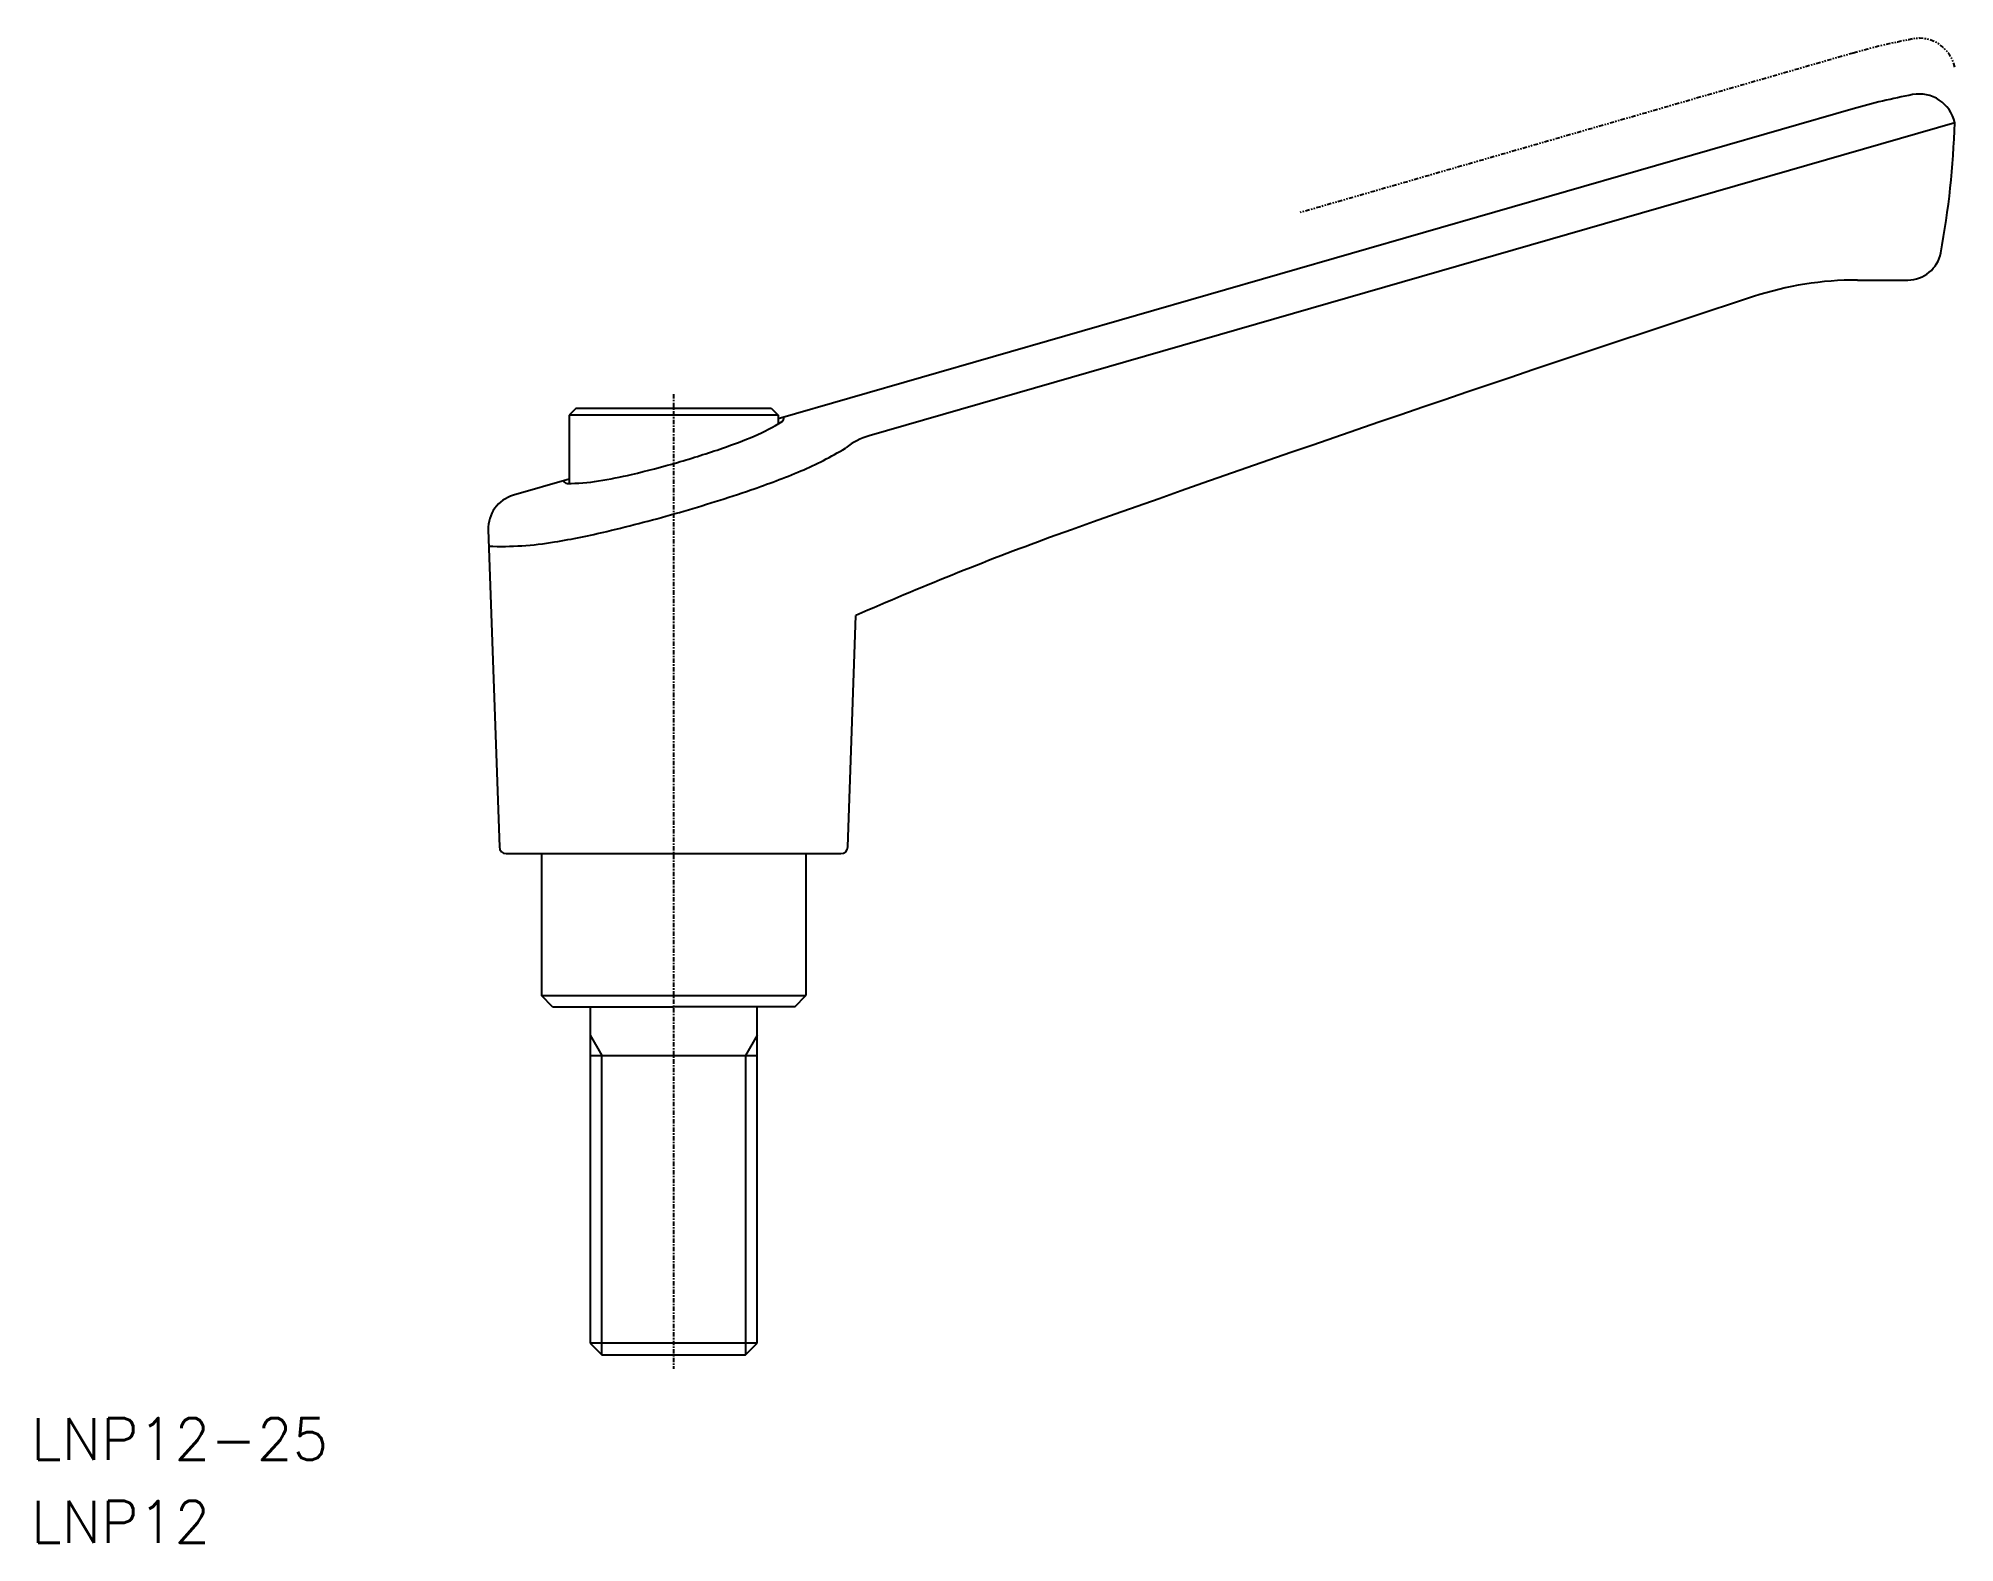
# Model space of a CAD drawing. Extents: x 5 to 142, y 16 to 124.
import ezdxf
from ezdxf.enums import TextEntityAlignment as Align

# ---------------------------------------------------------------- set-up
doc = ezdxf.new("R2010")
doc.units = 0
doc.header["$LTSCALE"] = 0.25
doc.linetypes.add('CENTER', pattern=[2, 1.25, -0.25, 0.25, -0.25])
doc.linetypes.add('PHANTOM', pattern=[2.5, 1.25, -0.25, 0.25, -0.25, 0.25, -0.25])
doc.layers.get('0').update_dxf_attribs({"linetype": 'CONTINUOUS'})
doc.layers.add('CENTER', color=1, linetype='CENTER')
doc.styles.get("Standard").update_dxf_attribs({"font": 'TXT.shx'})

msp = doc.modelspace()

# ---------------------------------------------------------------- linework, layer by layer
at = {"color": 3, "linetype": 'PHANTOM'}
msp.add_line((134.899594, 123.235413), (95.199594, 111.780377), dxfattribs=at)
for p, q in [((134.899594, 119.235413), (57.699594, 96.960128)), ((142.199594, 118.235413), (64.25014, 95.743881)), ((135.218154, 106.935413), (138.840897, 106.935413)), ((135.218154, 106.935413), (138.840897, 106.935413)), ((43.199594, 97.735413), (42.699594, 97.235413)), ((43.199594, 97.735413), (57.199594, 97.735413)), ((57.199594, 97.735413), (57.699594, 97.235413)), ((42.699594, 97.235413), (42.699594, 92.329123)), ((57.699594, 97.235413), (42.699594, 97.235413)), ((57.699594, 97.235413), (57.699594, 96.605148)), ((42.699594, 92.632029), (38.693042, 91.475978)), ((36.88764, 88.986721), (37.682743, 66.217963)), ((62.716445, 66.217963), (63.296739, 82.835413)), ((38.182438, 65.735413), (62.21675, 65.735413)), ((40.699594, 65.735413), (40.699594, 55.535413)), ((59.699594, 65.735413), (59.699594, 55.535413)), ((40.699594, 55.535413), (59.699594, 55.535413)), ((41.499594, 54.735413), (40.699594, 55.535413)), ((58.899594, 54.735413), (59.699594, 55.535413)), ((41.499594, 54.735413), (50.199594, 54.735413)), ((44.199594, 54.735413), (44.199594, 30.585413)), ((58.899594, 54.735413), (50.199594, 54.735413)), ((56.199594, 30.585413), (56.199594, 54.735413)), ((44.199594, 51.235413), (56.199594, 51.235413)), ((44.199594, 30.585413), (45.049594, 29.735413)), ((56.199594, 30.585413), (44.199594, 30.585413)), ((55.349594, 29.735413), (56.199594, 30.585413)), ((45.049594, 29.735413), (55.349594, 29.735413))]:
    msp.add_line(p, q)
at = {"color": 3}
for p, q in [((44.199594, 52.707656), (45.049594, 51.235413)), ((56.199594, 52.707656), (55.349594, 51.235413)), ((45.049594, 29.735413), (45.049594, 51.235413)), ((55.349594, 51.235413), (55.349594, 29.735413))]:
    msp.add_line(p, q, dxfattribs=at)
at = {"color": 3, "linetype": 'PHANTOM'}
msp.add_lwpolyline([(139.166329, 124.249677, 0.021939), (134.899594, 123.235413, 1.537222)], format="xyb", dxfattribs=at)
for points in [[(139.166329, 120.249677, 0.021939), (134.899594, 119.235413, 1.537222)], [(141.199955, 108.893999, 0.039205), (142.199594, 118.235413, 1.055736)], [(42.299594, 92.516613, 0.332834), (42.547784, 92.328999, 0.041165), (44.809482, 92.504862, 0.017675), (47.185789, 92.974773, 0.012584), (50.476824, 93.835275, 0.012584), (53.720397, 94.860269, 0.017675), (55.981769, 95.728513, 0.041165), (57.989501, 96.784551, 0.332834), (58.099594, 97.075544, 0.332834)], [(77.199594, 88.435413, 0.015617), (63.296739, 82.835413, 1.455007)]]:
    msp.add_lwpolyline(points, format="xyb")
msp.add_arc((139.656116, 121.696226), 2.6, 11.968824, 100.858251, dxfattribs=at)
for centre, radius, start, end in [((139.656116, 117.696226), 2.6, 11.968824, 100.858251), ((138.840897, 109.335413), 2.4, 270, 349.401678), ((135.218154, 82.935413), 24, 90, 108.135922), ((750.292229, -1794.898414), 2000, 108.135922, 109.666596), ((65.636291, 90.939863), 5, 106.094964, 127.88013), ((50.47739, 114.418945), 22.973139, 292.671922, 301.649518), ((62.330113, 95.189876), 0.384554, 301.649518, 307.88013), ((37.313577, 145.93142), 57.124596, 288.829181, 292.671922), ((39.386117, 89.07397), 2.5, 106.094964, 182), ((19.340266, 198.639667), 112.813008, 286.094964, 288.829181), ((19.340266, 198.639667), 112.813008, 283.360747, 286.094964), ((37.856024, 110.777177), 22.973139, 267.685561, 279.518006), ((32.208823, 144.458494), 57.124596, 279.518006, 283.360747), ((38.182438, 66.235413), 0.5, 182, 270), ((62.21675, 66.235413), 0.5, 270, 358)]:
    msp.add_arc(centre, radius, start, end)
at = {"layer": 'CENTER'}
msp.add_line((50.199594, 98.735413), (50.199594, 28.735413), dxfattribs=at)

# ---------------------------------------------------------------- texts
for s, p in [('LNP12-25', (4.060587, 23.688189)), ('LNP12', (4.060587, 17.743265))]:
    msp.add_text(s, height=3).set_placement(p, align=Align.MIDDLE_LEFT)

doc.saveas('drawing.dxf')
